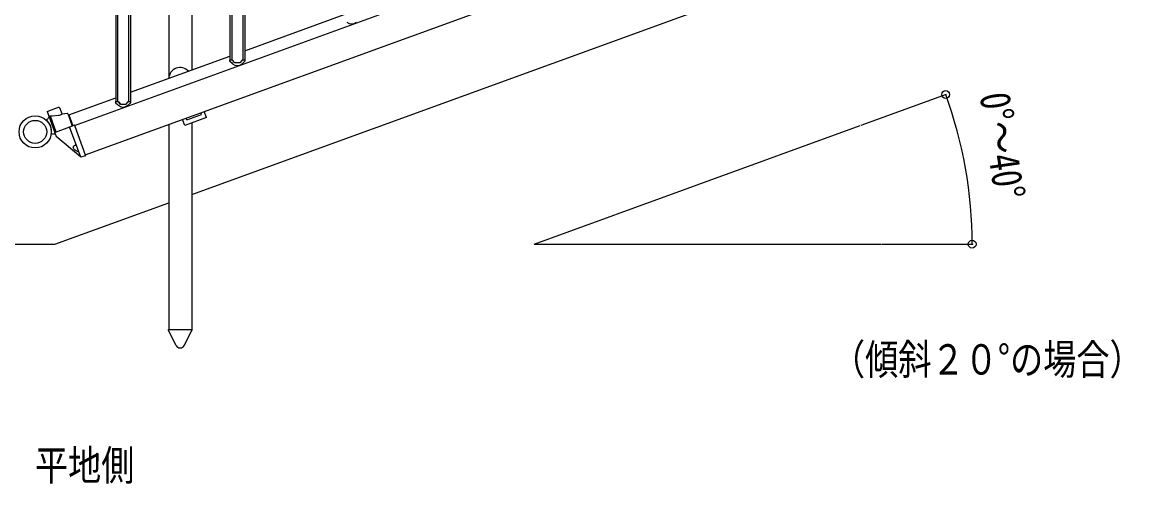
# Model space of a CAD drawing. Units: millimetres, scale not verified. Extents: x -4205 to 4205, y -2970 to 2970.
# Drawn here: x 990 to 2194, y 493 to 995 of the extents above; entities that cross this region are included whole.
import ezdxf
from ezdxf.enums import TextEntityAlignment as Align

# ---------------------------------------------------------------- set-up
doc = ezdxf.new("R2010")
doc.units = ezdxf.units.MM
doc.header["$LTSCALE"] = 12
for name, color, linetype in [('0-2_USER1', 3, 'Continuous'), ('0-4_YKK_A1', 4, 'Continuous'), ('0-5_YKK_D', 6, 'Continuous')]:
    doc.layers.add(name, color=color, linetype=linetype)
doc.styles.add('ＭＳ ゴシック', font='')
doc.styles.get('ＭＳ ゴシック').set_extended_font_data('MS Gothic')

msp = doc.modelspace()

# ---------------------------------------------------------------- linework, layer by layer
at = {"layer": '0-4_YKK_A1'}
for p, q in [((1215.71, 1793.38), (1215.71, 953.38)), ((1217.71, 1793.38), (1217.71, 953.38)), ((1229.71, 1793.38), (1229.71, 953.38)), ((1231.71, 1793.38), (1231.71, 953.38)), ((1149.19, 1758.93), (1149.19, 933.58)), ((1174.19, 1768.03), (1174.19, 942.67)), ((1091.67, 1748.23), (1091.67, 908.23)), ((1093.67, 1748.23), (1093.67, 908.23)), ((1105.67, 1748.23), (1105.67, 908.23)), ((1107.67, 1748.23), (1107.67, 908.23)), ((1046.94, 882.53), (2894.41, 1554.95)), ((1058.59, 850.58), (2906.03, 1523)), ((1174.19, 807.52), (2761.7, 1385.33)), ((1231.71, 963.61), (1339.75, 1002.93)), ((1107.67, 918.46), (1215.71, 957.79)), ((1215.32, 953.17), (1215.36, 952.5)), ((1215.56, 953.38), (1215.52, 953.38)), ((1215.53, 952.15), (1217.55, 950.39)), ((1217.54, 953.38), (1215.56, 953.38)), ((1217.8, 953.38), (1217.54, 953.38)), ((1218.61, 953.38), (1217.8, 953.38)), ((1221.11, 950.38), (1218.61, 953.38)), ((1218.61, 953.38), (1218.61, 953.38)), ((1228.81, 953.38), (1226.31, 950.38)), ((1228.81, 953.38), (1228.81, 953.38)), ((1229.62, 953.38), (1228.81, 953.38)), ((1229.87, 953.38), (1229.62, 953.38)), ((1229.86, 950.39), (1231.88, 952.15)), ((1231.85, 953.38), (1229.87, 953.38)), ((1231.89, 953.38), (1231.85, 953.38)), ((1232.05, 952.5), (1232.09, 953.17)), ((1217.55, 950.39), (1218.59, 949.49)), ((1226.31, 950.38), (1221.11, 950.38)), ((1228.82, 949.49), (1229.86, 950.39)), ((1040.64, 894.07), (1091.67, 912.64)), ((1091.28, 908.02), (1091.32, 907.35)), ((1091.52, 908.23), (1091.48, 908.23)), ((1091.49, 907), (1093.51, 905.24)), ((1093.5, 908.23), (1091.52, 908.23)), ((1093.76, 908.23), (1093.5, 908.23)), ((1093.51, 905.24), (1094.55, 904.34)), ((1094.57, 908.23), (1093.76, 908.23)), ((1097.07, 905.23), (1094.57, 908.23)), ((1094.57, 908.23), (1094.57, 908.23)), ((1094.67, 908.23), (1097.17, 905.23)), ((1102.27, 905.23), (1097.07, 905.23)), ((1104.77, 908.23), (1102.27, 905.23)), ((1104.77, 908.23), (1104.77, 908.23)), ((1105.58, 908.23), (1104.77, 908.23)), ((1104.78, 904.34), (1105.82, 905.24)), ((1105.83, 908.23), (1105.58, 908.23)), ((1105.82, 905.24), (1107.84, 907)), ((1107.81, 908.23), (1105.83, 908.23)), ((1107.85, 908.23), (1107.81, 908.23)), ((1108.01, 907.35), (1108.05, 908.02)), ((1017.25, 897.79), (1027.17, 870.53)), ((1019.24, 892.32), (1020.45, 892.76)), ((1020.45, 892.76), (1026.77, 875.4)), ((1033.46, 894.78), (1031.28, 900.77)), ((1039.38, 895.38), (1033.46, 894.78)), ((1039.7, 895.18), (1041.87, 889.2)), ((1040.64, 894.07), (1045.01, 882.04)), ((1168.75, 888.55), (1184.72, 894.37)), ((1184.72, 894.37), (1184.04, 896.24)), ((1190.19, 891.03), (1187.8, 897.61)), ((1026.51, 875.3), (1042, 880.94)), ((1041.87, 889.2), (1044.54, 881.87)), ((1042, 880.94), (1046.61, 882.62)), ((1046.99, 882.44), (1047.23, 881.78)), ((1047.23, 881.78), (1058.58, 850.6)), ((1149.19, 883.56), (1149.19, 660.8)), ((1166.7, 882.48), (1164.31, 889.06)), ((1190.19, 891.03), (1166.7, 882.48)), ((1168.75, 888.55), (1168.06, 890.43)), ((1174.19, 885.21), (1174.19, 660.8)), ((1545.85, 753.52), (1899.8, 882.34)), ((1053.52, 848.42), (1027.17, 870.53)), ((1058.62, 849.55), (1053.92, 848.16)), ((1058.58, 850.6), (1058.82, 849.94)), ((1025.8, 753.52), (1149.19, 798.43)), ((855.78, 753.52), (1025.8, 753.52)), ((1545.85, 753.52), (1921.9, 753.52)), ((1148.99, 660.8), (1174.39, 660.8)), ((1148.99, 659.8), (1148.99, 660.8)), ((1157.23, 643.54), (1148.99, 659.8)), ((1166.15, 643.54), (1174.39, 659.8)), ((1174.39, 660.8), (1174.39, 659.8))]:
    msp.add_line(p, q, dxfattribs=at)
for points in [[(1016.36, 888.19), (1017.31, 889.14), (1017.96, 889.78), (1018.5, 890.32), (1018.93, 890.76), (1019.26, 891.08), (1019.47, 891.3), (1019.57, 891.39), (1019.57, 891.4)], [(1017.25, 897.79), (1026.83, 901.28), (1028.71, 901.96)], [(1020.45, 892.76), (1022.78, 892.95), (1029.67, 893.5)], [(1053.55, 848.34), (1053.31, 849), (1042.06, 879.9), (1041.83, 880.56)], [(1021.68, 873.57), (1023.02, 873.45), (1023.93, 873.37), (1024.69, 873.31), (1025.3, 873.25), (1025.76, 873.21), (1026.06, 873.19), (1026.2, 873.17), (1026.21, 873.17)], [(1051.75, 853.29), (1050.15, 854.09), (1048.95, 854.77), (1047.81, 855.54), (1047.1, 856.1), (1046.46, 856.74), (1046.1, 857.21), (1045.82, 857.72), (1045.65, 858.38), (1045.71, 859.05), (1046.03, 859.73), (1046.42, 860.22), (1046.88, 860.64), (1048.01, 861.39), (1048.68, 861.72)]]:
    msp.add_lwpolyline(points, dxfattribs=at)
for radius in [17.5, 12.5]:
    msp.add_circle((1004.29, 875.52), radius, dxfattribs=at)
for centre, radius, start, end in [((1347.75, 1000.52), 7.8, 229, 311), ((1215.52, 953.18), 0.2, 90, 183.5), ((1215.86, 952.53), 0.5, 183.5, 229), ((1231.55, 952.53), 0.5, 311, 356.5), ((1231.89, 953.18), 0.2, 356.5, 90), ((1161.69, 932.8), 12.5, 43.57811, 176.42189), ((1223.71, 955.38), 7.8, 229, 311), ((1091.48, 908.03), 0.2, 90, 183.5), ((1091.82, 907.38), 0.5, 183.5, 229), ((1099.67, 910.23), 7.8, 229, 311), ((1107.51, 907.38), 0.5, 311, 356.5), ((1107.85, 908.03), 0.2, 356.5, 90), ((1029.4, 900.09), 2, 20, 110), ((1029.17, 901.23), 7.75, 273.69926, 303.63422), ((1039.41, 895.08), 0.3, 20, 95.76567), ((1004.28, 875.51), 17.81, 353.6469, 46.3531), ((1042.11, 880.66), 0.3, 110, 200), ((1046.71, 882.34), 0.3, 20, 110), ((1053.83, 848.45), 0.3, 200, 286.5), ((1058.54, 849.84), 0.3, 286.5, 20), ((1161.69, 645.8), 5, 206.87405, 333.12595)]:
    msp.add_arc(centre, radius, start, end, dxfattribs=at)
msp.add_ellipse((1026.61, 875.02), major_axis=(-0.949, -0.345), ratio=0.29701, start_param=4.712389, end_param=6.2831853, dxfattribs=at)
at = {"layer": '0-5_YKK_D'}
for p, q in [((1900.74, 882.69), (1993.42, 916.42)), ((1922.9, 753.52), (2022.15, 753.52))]:
    msp.add_line(p, q, dxfattribs=at)
for centre in [(1992.48, 916.08), (2021.15, 753.52)]:
    msp.add_circle(centre, 4.25, dxfattribs=at)
msp.add_arc((1545.85, 753.52), 475.3, 0, 20, dxfattribs=at)

# ---------------------------------------------------------------- texts
at = {"layer": '0-2_USER1', "style": 'ＭＳ ゴシック', "width": 0.8}
for s, p in [('（傾斜２０°の場合）', (1869, 602)), ('平地側', (1004, 487))]:
    msp.add_text(s, height=32.99, dxfattribs=at).set_placement(p, align=Align.BOTTOM_LEFT)
at = {"layer": '0-5_YKK_D', "style": 'ＭＳ ゴシック', "width": 0.8}
msp.add_text('0°～40°', height=32.99, rotation=278.25, dxfattribs=at).set_placement((2019.63, 914.37), align=Align.BOTTOM_LEFT)

doc.saveas('drawing.dxf')
